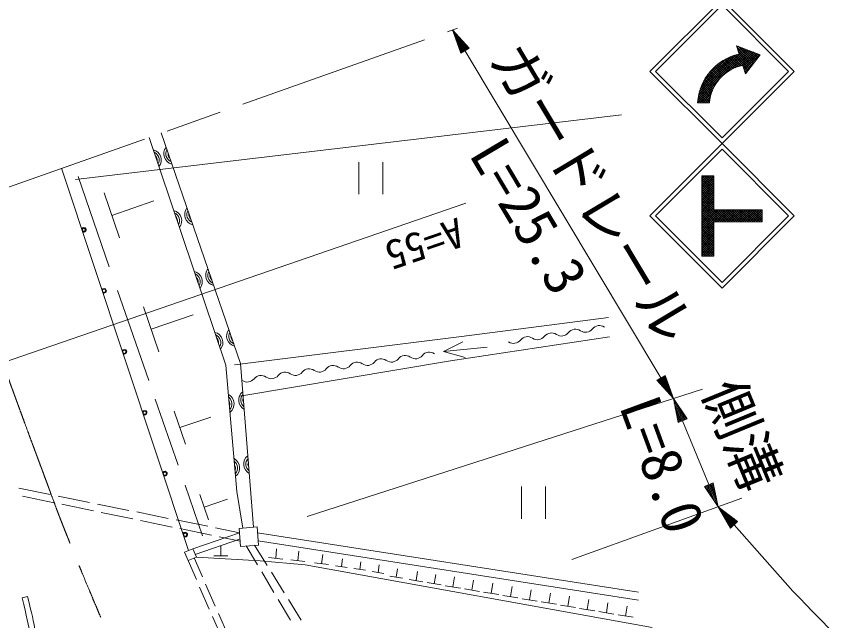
# Model space of a CAD drawing. Units: millimetres, scale not verified. Extents: x 40000 to 680000, y 20000 to 380000.
# Drawn here: x 118898 to 170781, y 310036 to 347629 of the extents above; entities that cross this region are included whole.
import ezdxf
from ezdxf.enums import TextEntityAlignment as Align

# ---------------------------------------------------------------- set-up
doc = ezdxf.new("R2010")
doc.units = ezdxf.units.MM
doc.header["$LTSCALE"] = 1000
doc.linetypes.add('CHAIN', pattern=[18.5, 12, -1.5, 3.5, -1.5])
for name, color, linetype, lineweight in [('M-BGD', 7, 'Continuous', 13), ('M-BMK', 2, 'CHAIN', 13), ('M-BMK-SRVR', 3, 'Continuous', 13), ('M-STR-HTXT', 7, 'Continuous', 13), ('M-STR-STRC', 7, 'Continuous', 13), ('M-STR-STRD', 7, 'Continuous', 13)]:
    doc.layers.add(name, color=color, linetype=linetype, lineweight=lineweight)
doc.styles.add('ＭＳ ゴシック', font='')
doc.styles.get('ＭＳ ゴシック').set_extended_font_data('MS Gothic')

msp = doc.modelspace()

# ---------------------------------------------------------------- linework, layer by layer
at = {"layer": 'M-BGD'}
for p, q in [((140194, 338570), (140194, 336570)), ((141694, 336570), (141694, 338570)), ((129599, 314393), (121690, 338193)), ((124661, 332060), (122728, 337674)), ((125300, 333850), (124334, 336657)), ((124817, 335254), (127438, 336153)), ((127115, 324969), (125182, 330583)), ((127754, 326759), (126788, 329566)), ((127271, 328162), (129892, 329062)), ((146584, 327717), (155728, 328902)), ((132445, 325939), (146584, 327717)), ((145907, 326193), (155792, 327686)), ((145465, 326779), (146662, 327385)), ((148169, 327043), (145465, 326779)), ((145465, 326779), (146802, 326406)), ((132784, 323991), (145907, 326193)), ((128942, 319698), (127526, 323811)), ((129411, 321010), (128702, 323066)), ((129056, 322038), (130977, 322697)), ((120985, 317875), (119025, 318271)), ((130471, 315295), (129386, 318444)), ((132607, 318062), (132964, 315786)), ((150311, 318366), (150311, 316366)), ((151811, 316366), (151811, 318366)), ((121225, 317362), (119267, 317766)), ((123435, 317379), (121475, 317776)), ((130829, 316299), (130287, 317874)), ((130558, 317086), (132028, 317591)), ((123674, 316856), (121715, 317260)), ((125886, 316884), (123926, 317280)), ((126122, 316351), (124164, 316755)), ((128336, 316388), (126376, 316785)), ((128571, 315846), (126612, 316250)), ((130787, 315893), (128826, 316289)), ((131019, 315340), (129060, 315745)), ((132757, 315494), (129868, 314485)), ((132757, 315494), (131277, 315794)), ((133896, 315478), (157591, 311799)), ((132773, 315090), (130007, 314137)), ((132799, 314973), (131509, 315239)), ((133933, 314997), (157591, 311291)), ((131606, 314061), (131607, 314649)), ((133189, 314667), (133890, 313489)), ((133706, 314709), (134489, 313451)), ((135017, 313896), (135075, 314482)), ((129941, 313926), (130456, 312752)), ((130079, 313969), (134054, 313747)), ((132047, 314061), (131165, 314061)), ((135456, 313853), (134578, 313939)), ((136388, 313760), (136460, 314344)), ((137874, 313561), (137946, 314145)), ((129564, 313757), (130082, 312569)), ((134054, 313747), (136848, 313493)), ((136826, 313706), (135950, 313814)), ((136848, 313493), (158438, 309598)), ((138312, 313507), (137436, 313615)), ((139473, 313336), (138749, 313425)), ((139111, 313381), (139171, 313863)), ((140250, 313209), (140327, 313689)), ((141388, 313016), (141465, 313496)), ((134146, 313059), (134912, 311770)), ((134753, 313027), (135546, 311754)), ((140610, 313152), (139889, 313266)), ((141748, 312959), (141027, 313073)), ((142515, 312715), (142600, 313247)), ((143752, 312507), (143843, 313072)), ((144885, 312314), (144977, 312890)), ((142914, 312652), (142116, 312779)), ((144177, 312439), (143328, 312574)), ((145316, 312246), (144453, 312383)), ((146040, 312119), (146140, 312746)), ((147235, 311917), (147335, 312544)), ((148430, 311714), (148530, 312342)), ((130282, 312111), (130882, 310736)), ((130656, 312294), (131259, 310920)), ((146511, 312044), (145569, 312194)), ((147706, 311842), (146764, 311991)), ((149624, 311512), (149725, 312140)), ((150819, 311310), (150920, 311938)), ((135168, 311340), (135935, 310051)), ((135810, 311329), (136603, 310056)), ((148901, 311640), (147959, 311789)), ((150095, 311437), (149153, 311587)), ((151290, 311235), (150348, 311385)), ((152014, 311108), (152115, 311736)), ((153209, 310906), (153310, 311534)), ((154404, 310704), (154505, 311332)), ((152485, 311033), (151543, 311183)), ((153680, 310831), (152738, 310981)), ((155599, 310502), (155699, 311130)), ((156794, 310300), (156894, 310928)), ((131082, 310278), (131682, 308903)), ((131459, 310462), (132062, 309089)), ((154875, 310629), (153933, 310779)), ((156070, 310427), (155128, 310577)), ((157265, 310225), (156323, 310375))]:
    msp.add_line(p, q, dxfattribs=at)
for points in [[(127882, 340387), (132832, 326031), (133638, 315832)], [(132607, 318062), (131923, 325928), (127143, 340110)]]:
    msp.add_lwpolyline(points, dxfattribs=at)
for points in [[(133867, 315850), (132739, 315762), (132827, 314634), (133955, 314722)], [(129564, 313757), (130079, 313969), (129868, 314485), (129352, 314273)]]:
    msp.add_lwpolyline(points, close=True, dxfattribs=at)
for centre in [(123076, 334355), (123076, 334355), (123076, 334355), (123076, 334355), (124337, 330559), (124337, 330559), (124337, 330559), (124337, 330559), (125599, 326763), (125599, 326763), (125599, 326763), (125599, 326763), (126860, 322967), (126860, 322967), (126860, 322967), (126860, 322967), (128122, 319171), (128122, 319171), (128122, 319171), (128122, 319171), (129383, 315375), (129383, 315375), (129383, 315375), (129383, 315375)]:
    msp.add_circle(centre, 100, dxfattribs=at)
for centre, radius, start, end in [((127242, 338707), 654, 321.4029, 75.8448), ((128706, 339084), 654, 141.8028, 256.2446), ((128706, 339084), 523, 151.614, 246.4334), ((127242, 338707), 523, 331.2142, 66.0335), ((127242, 338707), 392, 353.0906, 44.1571), ((128706, 339084), 392, 173.4905, 224.5569), ((130010, 335302), 654, 141.8028, 256.2446), ((128520, 334917), 654, 321.4029, 75.8448), ((128520, 334917), 523, 331.2142, 66.0335), ((128520, 334917), 392, 353.0906, 44.1571), ((130010, 335302), 523, 151.614, 246.4334), ((130010, 335302), 392, 173.4905, 224.5569), ((123076, 334355), 145, 241.9858, 154.7802), ((123076, 334355), 116, 223.5365, 173.2295), ((129797, 331126), 654, 321.4029, 75.8448), ((129797, 331126), 523, 331.2142, 66.0335), ((131314, 331521), 654, 141.8028, 256.2446), ((131314, 331521), 523, 151.614, 246.4334), ((131314, 331521), 392, 173.4905, 224.5569), ((129797, 331126), 392, 353.0906, 44.1571), ((124337, 330559), 145, 241.9858, 154.7802), ((124337, 330559), 116, 223.5365, 173.2295), ((131074, 327336), 654, 321.4029, 75.8448), ((132617, 327739), 654, 141.8028, 256.2446), ((132617, 327739), 523, 151.614, 246.4334), ((152177, 327390), 544, 55.1735, 142.3792), ((152808, 328285), 544, 235.1736, 322.3792), ((153670, 327621), 544, 55.1735, 142.3792), ((154301, 328515), 544, 235.1736, 322.3792), ((155162, 327851), 544, 55.1735, 142.3792), ((131074, 327336), 523, 331.2142, 66.0335), ((131074, 327336), 392, 353.0906, 44.1571), ((132617, 327739), 392, 173.4905, 224.5569), ((149824, 327824), 544, 235.1736, 322.3792), ((150685, 327160), 544, 55.1735, 142.3792), ((151316, 328054), 544, 235.1736, 322.3792), ((125599, 326763), 145, 241.9858, 154.7802), ((125599, 326763), 116, 223.5365, 173.2295), ((143078, 325984), 544, 54.2831, 141.4887), ((143723, 326868), 544, 234.2831, 321.4887), ((144574, 326191), 544, 54.2831, 141.4887), ((138591, 325362), 544, 54.2831, 141.4887), ((139236, 326247), 544, 234.2831, 321.4887), ((140087, 325569), 544, 54.2831, 141.4887), ((140732, 326454), 544, 234.2831, 321.4887), ((141583, 325777), 544, 54.2831, 141.4887), ((142227, 326661), 544, 234.2831, 321.4887), ((135600, 324948), 544, 54.2831, 141.4887), ((136244, 325832), 544, 234.2831, 321.4887), ((137095, 325155), 544, 54.2831, 141.4887), ((137740, 326039), 544, 234.2831, 321.4887), ((133253, 325418), 544, 234.2831, 321.4887), ((134104, 324741), 544, 54.2831, 141.4887), ((134749, 325625), 544, 234.2831, 321.4887), ((131777, 323511), 654, 307.7497, 62.1915), ((131777, 323511), 523, 317.5609, 52.3803), ((133367, 323751), 654, 127.3014, 241.7432), ((133367, 323751), 523, 137.1126, 231.932), ((133367, 323751), 392, 158.9891, 210.0555), ((131777, 323511), 392, 339.4373, 30.5038), ((126860, 322967), 145, 241.9858, 154.7802), ((126860, 322967), 116, 223.5365, 173.2295), ((133683, 319764), 654, 127.3014, 241.7432), ((132124, 319526), 654, 307.7497, 62.1915), ((132124, 319526), 523, 317.5609, 52.3803), ((132124, 319526), 392, 339.4373, 30.5038), ((133683, 319764), 523, 137.1126, 231.932), ((133683, 319764), 392, 158.9891, 210.0555), ((128122, 319171), 145, 241.9858, 154.7802), ((128122, 319171), 116, 223.5365, 173.2295), ((129383, 315375), 145, 241.9858, 154.7802), ((129383, 315375), 116, 223.5365, 173.2295)]:
    msp.add_arc(centre, radius, start, end, dxfattribs=at)
at = {"layer": 'M-BMK'}
msp.add_line((115540, 335999), (146324, 346906), dxfattribs=at)
msp.add_open_spline([(118023, 326078), (119219, 322807), (119518, 321980), (120497, 319360), (121026, 317943), (121298, 317140), (121858, 315736), (122895, 313134), (123506, 311688), (124602, 309110), (125558, 306862), (126092, 305601), (127098, 303375), (127840, 301734), (128274, 300823), (129063, 299204), (129834, 297620), (130259, 296729), (131089, 295175), (132351, 292810), (133005, 291450), (134436, 289184), (135426, 287617), (136072, 286799), (137190, 285321), (137855, 284440), (138247, 283960), (138963, 283121), (139838, 282096), (140336, 281528), (141254, 280542), (142116, 279617), (142607, 279107), (143506, 278217), (144458, 277275), (144996, 276752), (145990, 275853), (146942, 274991), (147464, 274492), (148468, 273691), (150257, 272263), (151292, 271503), (153168, 270191), (154398, 269332), (155067, 268816), (156349, 268036), (159277, 266253), (160948, 265291), (164026, 263783), (167463, 262100), (168751, 261639), (173071, 260020)], degree=3, knots=[0, 0, 0, 0, 1, 1, 1, 2, 2, 2, 3, 3, 3, 4, 4, 4, 5, 5, 5, 6, 6, 6, 7, 7, 7, 8, 8, 8, 9, 9, 9, 10, 10, 10, 11, 11, 11, 12, 12, 12, 13, 13, 13, 14, 14, 14, 15, 15, 15, 16, 16, 16, 17, 17, 17, 17], dxfattribs=at)
at = {"layer": 'M-BMK-SRVR'}
msp.add_line((118023, 326078), (146852, 336007), dxfattribs=at)
at = {"layer": 'M-STR-HTXT'}
for p, q in [((146022, 346807), (146536, 345366)), ((146022, 346807), (147050, 345674)), ((146022, 346807), (146793, 345520)), ((146742, 345489), (146125, 346519)), ((146844, 345551), (146228, 346580)), ((146228, 346230), (146690, 345458)), ((146434, 346354), (146896, 345582)), ((146947, 345612), (146639, 346127)), ((146639, 345427), (146330, 345942)), ((146433, 345654), (146587, 345397)), ((146536, 345366), (147050, 345674)), ((146845, 345901), (146999, 345643)), ((146793, 345520), (158998, 325139)), ((159255, 325293), (158741, 324985)), ((159769, 323852), (158741, 324985)), ((158946, 324758), (158792, 325015)), ((158844, 325046), (159152, 324531)), ((159358, 324305), (158895, 325077)), ((158947, 325108), (159563, 324078)), ((159769, 323852), (158998, 325139)), ((159050, 325170), (159666, 324140)), ((159563, 324428), (159101, 325200)), ((159153, 325231), (159461, 324716)), ((159358, 325005), (159204, 325262)), ((159769, 323852), (159255, 325293)), ((161580, 324435), (136973, 316507)), ((159769, 323852), (160062, 322351)), ((159769, 323852), (160617, 322579)), ((159769, 323852), (160340, 322465)), ((160284, 322442), (159827, 323552)), ((159886, 323251), (160229, 322419)), ((160395, 322488), (159938, 323597)), ((160108, 323343), (160451, 322510)), ((160173, 322396), (159945, 322951)), ((160506, 322533), (160278, 323088)), ((160448, 322834), (160562, 322556)), ((160004, 322651), (160118, 322373)), ((160062, 322351), (160617, 322579)), ((160340, 322465), (161975, 318493)), ((162253, 318607), (161698, 318378)), ((162312, 318306), (162197, 318584)), ((162547, 317105), (162253, 318607)), ((162547, 317105), (161698, 318378)), ((161868, 318124), (161754, 318401)), ((161809, 318424), (162038, 317869)), ((162207, 317615), (161865, 318447)), ((161920, 318470), (162377, 317360)), ((162547, 317105), (161975, 318493)), ((162031, 318515), (162488, 317406)), ((162429, 317706), (162086, 318538)), ((162142, 318561), (162370, 318006)), ((164026, 317640), (153449, 313818)), ((162547, 317105), (163318, 315785)), ((162547, 317105), (163767, 316183)), ((162547, 317105), (163543, 315984)), ((163498, 315944), (162701, 316841)), ((163588, 316024), (162791, 316921)), ((162855, 316577), (163453, 315904)), ((163035, 316737), (163632, 316064)), ((163677, 316103), (163279, 316552)), ((163408, 315864), (163010, 316313)), ((163164, 316049), (163363, 315825)), ((163318, 315785), (163767, 316183)), ((163523, 316368), (163722, 316143)), ((163543, 315984), (167209, 311855))]:
    msp.add_line(p, q, dxfattribs=at)
msp.add_open_spline([(193557, 295257), (189634, 296620), (188426, 297026), (185302, 298535), (182383, 299945), (180791, 300846), (178075, 302615), (175813, 304089), (174600, 305010), (172534, 306748), (170328, 308602), (169611, 309362), (167209, 311855)], degree=3, knots=[0, 0, 0, 0, 1, 1, 1, 2, 2, 2, 3, 3, 3, 4, 4, 4, 4], dxfattribs=at)
at = {"layer": 'M-STR-STRC'}
for p, q in [((158295, 344222), (162795, 348722)), ((167295, 344222), (162795, 348722)), ((158648, 344222), (162795, 348369)), ((166942, 344222), (162795, 348369)), ((161307, 342564), (164324, 345581)), ((161339, 342737), (164222, 345620)), ((163867, 345300), (163702, 345820)), ((163702, 345820), (165171, 345255)), ((163705, 345810), (163711, 345816)), ((163739, 345702), (163813, 345777)), ((164741, 344696), (163741, 345696)), ((163773, 345595), (163915, 345738)), ((164802, 344776), (163794, 345784)), ((163807, 345488), (164018, 345698)), ((163842, 345381), (164120, 345659)), ((164864, 344856), (164024, 345696)), ((164925, 344936), (164253, 345608)), ((161383, 342923), (163726, 345265)), ((161445, 343126), (163522, 345203)), ((161533, 343355), (163293, 345115)), ((162791, 343906), (164426, 345541)), ((163689, 344475), (163126, 345039)), ((163794, 344512), (163222, 345084)), ((163902, 344545), (163320, 345127)), ((163341, 344315), (164529, 345502)), ((164015, 344573), (163421, 345167)), ((164433, 344297), (163526, 345204)), ((163614, 344446), (164631, 345463)), ((164495, 344376), (163633, 345238)), ((164556, 344456), (163743, 345270)), ((164679, 344616), (163807, 345488)), ((163834, 344525), (164733, 345424)), ((164618, 344536), (163856, 345298)), ((164027, 344576), (164835, 345385)), ((164115, 344523), (164937, 345345)), ((164150, 344416), (165040, 345306)), ((164184, 344309), (165142, 345267)), ((165171, 345255), (164260, 344071)), ((164987, 345016), (164483, 345520)), ((165048, 345096), (164712, 345432)), ((165110, 345175), (164942, 345344)), ((165171, 345255), (165171, 345255)), ((161663, 343627), (163021, 344985)), ((161900, 344005), (162643, 344748)), ((162892, 343999), (162367, 344524)), ((162969, 344064), (162442, 344590)), ((163048, 344126), (162520, 344654)), ((163131, 344185), (162600, 344716)), ((163216, 344241), (162682, 344775)), ((163304, 344294), (162766, 344833)), ((163396, 344344), (162852, 344888)), ((163490, 344391), (162941, 344940)), ((163588, 344435), (163032, 344991)), ((164260, 344071), (164094, 344590)), ((164218, 344202), (164836, 344820)), ((158295, 344222), (162795, 339721)), ((158648, 344222), (162795, 340075)), ((162432, 343470), (161899, 344003)), ((162489, 343554), (161959, 344084)), ((162549, 343635), (162022, 344163)), ((162612, 343713), (162086, 344239)), ((162678, 343789), (162153, 344314)), ((162747, 343862), (162222, 344386)), ((162818, 343932), (162294, 344456)), ((162795, 340075), (166942, 344222)), ((162795, 339722), (167295, 344222)), ((164372, 344217), (164139, 344449)), ((164310, 344137), (164205, 344242)), ((164252, 344095), (164363, 344205)), ((161286, 342401), (162740, 343855)), ((162190, 343004), (161630, 343564)), ((162232, 343104), (161679, 343656)), ((162277, 343200), (161731, 343746)), ((162326, 343293), (161784, 343834)), ((162377, 343383), (161840, 343920)), ((161295, 342269), (162333, 343307)), ((162023, 342322), (161392, 342954)), ((162039, 342448), (161425, 343063)), ((161436, 342268), (162203, 343035)), ((162061, 342568), (161460, 343168)), ((162087, 342683), (161499, 343271)), ((162117, 342794), (161540, 343371)), ((162152, 342901), (161584, 343469)), ((161512, 342268), (161296, 342484)), ((161654, 342268), (161314, 342607)), ((161795, 342268), (161337, 342726)), ((161937, 342267), (161363, 342842)), ((161577, 342268), (162124, 342814)), ((161718, 342268), (162072, 342622)), ((161860, 342268), (162039, 342447)), ((161275, 342269), (162018, 342267)), ((161370, 342268), (161282, 342357)), ((162001, 342267), (162020, 342286)), ((122551, 337489), (156546, 341507)), ((158295, 335221), (162796, 339721)), ((158649, 335221), (162796, 339368)), ((167296, 335221), (162796, 339721)), ((166942, 335221), (162796, 339368)), ((161546, 332721), (161546, 337721)), ((161546, 337721), (162296, 337721)), ((161546, 337688), (161579, 337721)), ((161546, 337546), (161721, 337721)), ((161546, 337405), (161862, 337721)), ((161546, 337263), (162004, 337721)), ((161546, 337122), (162145, 337721)), ((161546, 336981), (162286, 337721)), ((162296, 336849), (161546, 337599)), ((161546, 336839), (162296, 337589)), ((162296, 336708), (161546, 337458)), ((161546, 336698), (162296, 337448)), ((162296, 336566), (161546, 337316)), ((161546, 336556), (162296, 337306)), ((162296, 336990), (161566, 337721)), ((162296, 337132), (161707, 337721)), ((162296, 337273), (161849, 337721)), ((162296, 337415), (161990, 337721)), ((162296, 337556), (162132, 337721)), ((162296, 337698), (162273, 337721)), ((162296, 335596), (162296, 337721)), ((162296, 336425), (161546, 337175)), ((161546, 336415), (162296, 337165)), ((162296, 336283), (161546, 337033)), ((161546, 336273), (162296, 337023)), ((162296, 336142), (161546, 336892)), ((161546, 336132), (162296, 336882)), ((162296, 336000), (161546, 336750)), ((161546, 335991), (162296, 336741)), ((162296, 335859), (161546, 336609)), ((161546, 335849), (162296, 336599)), ((162296, 335718), (161546, 336468)), ((161546, 335708), (162296, 336458)), ((163027, 334846), (161546, 336326)), ((161546, 335566), (162296, 336316)), ((162885, 334846), (161546, 336185)), ((161546, 335425), (162296, 336175)), ((162744, 334846), (161546, 336043)), ((161546, 335283), (162296, 336033)), ((162602, 334846), (161546, 335902)), ((161546, 335142), (162296, 335892)), ((162461, 334846), (161546, 335761)), ((161546, 335001), (162296, 335751)), ((162795, 330721), (158295, 335221)), ((162795, 331074), (158649, 335221)), ((162320, 334846), (161546, 335619)), ((161546, 334859), (162296, 335609)), ((161546, 334718), (162424, 335596)), ((161546, 334576), (162566, 335596)), ((161546, 334435), (162707, 335596)), ((161546, 334294), (162848, 335596)), ((161546, 334152), (162990, 335596)), ((162296, 334728), (161546, 335478)), ((162296, 334586), (161546, 335336)), ((162296, 334445), (161546, 335195)), ((162296, 335596), (165296, 335596)), ((162381, 334846), (163131, 335596)), ((163168, 334846), (162418, 335596)), ((162523, 334846), (163273, 335596)), ((163310, 334846), (162560, 335596)), ((162664, 334846), (163414, 335596)), ((163451, 334846), (162701, 335596)), ((166942, 335221), (162795, 331074)), ((167296, 335221), (162796, 330721)), ((162805, 334846), (163555, 335596)), ((163592, 334846), (162842, 335596)), ((162947, 334846), (163697, 335596)), ((163734, 334846), (162984, 335596)), ((163088, 334846), (163838, 335596)), ((163875, 334846), (163125, 335596)), ((163230, 334846), (163980, 335596)), ((164017, 334846), (163267, 335596)), ((163371, 334846), (164121, 335596)), ((164158, 334846), (163408, 335596)), ((163513, 334846), (164263, 335596)), ((164299, 334846), (163549, 335596)), ((163654, 334846), (164404, 335596)), ((164441, 334846), (163691, 335596)), ((163795, 334846), (164545, 335596)), ((164582, 334846), (163832, 335596)), ((163937, 334846), (164687, 335596)), ((164724, 334846), (163974, 335596)), ((164078, 334846), (164828, 335596)), ((164865, 334846), (164115, 335596)), ((164220, 334846), (164970, 335596)), ((165007, 334846), (164257, 335596)), ((164361, 334846), (165111, 335596)), ((165148, 334846), (164398, 335596)), ((164503, 334846), (165253, 335596)), ((165289, 334846), (164539, 335596)), ((164644, 334846), (165296, 335498)), ((165296, 334980), (164681, 335596)), ((164785, 334846), (165296, 335357)), ((165296, 335122), (164822, 335596)), ((164927, 334846), (165296, 335215)), ((165296, 335263), (164964, 335596)), ((165296, 335405), (165105, 335596)), ((165296, 335546), (165247, 335596)), ((165296, 334846), (165296, 335596)), ((162296, 334303), (161546, 335053)), ((162296, 334162), (161546, 334912)), ((162296, 334021), (161546, 334771)), ((161546, 334011), (162296, 334761)), ((162296, 334846), (165296, 334846)), ((162296, 332721), (162296, 334846)), ((165068, 334846), (165296, 335074)), ((165210, 334846), (165296, 334932)), ((162296, 333879), (161546, 334629)), ((161546, 333869), (162296, 334619)), ((162296, 333738), (161546, 334488)), ((161546, 333728), (162296, 334478)), ((162296, 333596), (161546, 334346)), ((161546, 333586), (162296, 334336)), ((162296, 333455), (161546, 334205)), ((161546, 333445), (162296, 334195)), ((162296, 333313), (161546, 334063)), ((161546, 333304), (162296, 334054)), ((162296, 333172), (161546, 333922)), ((161546, 333162), (162296, 333912)), ((162296, 333031), (161546, 333781)), ((161546, 333021), (162296, 333771)), ((162296, 332889), (161546, 333639)), ((161546, 332879), (162296, 333629)), ((162296, 332748), (161546, 333498)), ((161546, 332738), (162296, 333488)), ((162182, 332721), (161546, 333356)), ((162040, 332721), (161546, 333215)), ((161670, 332721), (162296, 333346)), ((161812, 332721), (162296, 333205)), ((161899, 332721), (161546, 333074)), ((161758, 332721), (161546, 332932)), ((161616, 332721), (161546, 332791)), ((161546, 332721), (162296, 332721)), ((161953, 332721), (162296, 333064)), ((162095, 332721), (162296, 332922)), ((162236, 332721), (162296, 332781))]:
    msp.add_line(p, q, dxfattribs=at)
for radius, start, end in [(3327, 102.6281, 176.2968), (2586, 101.1656, 175.26)]:
    msp.add_arc((164595, 342054), radius, start, end, dxfattribs=at)
at = {"layer": 'M-STR-STRD'}
msp.add_line((119569, 311514), (119237, 311436), dxfattribs=at)
for points in [[(119766, 300816), (119980, 302118), (120051, 302516), (120103, 303617), (120151, 304621), (120129, 305188), (120066, 306191), (120000, 307237), (119941, 307824), (119776, 308859), (119615, 309875), (119530, 310226), (119237, 311436)], [(120213, 300759), (120385, 301913), (120432, 302258), (120486, 303226), (120547, 304294), (120536, 304898), (120467, 305966), (120385, 307218), (120314, 307921), (120091, 309155), (119924, 310084), (119852, 310408), (119569, 311514)]]:
    msp.add_open_spline(points, degree=3, knots=[0, 0, 0, 0, 1, 1, 1, 2, 2, 2, 3, 3, 3, 4, 4, 4, 4], dxfattribs=at)

# ---------------------------------------------------------------- texts
at = {"layer": 'M-BMK-SRVR', "style": 'ＭＳ ゴシック'}
msp.add_text('A=55', height=1833, rotation=199.006, dxfattribs=at).set_placement((146652, 334273), align=Align.MIDDLE_LEFT)
at = {"layer": 'M-STR-HTXT', "style": 'ＭＳ ゴシック'}
for s, rotation, p in [('ガードレール', 300.915, (147595, 344626)), ('L=25.3', 300.741, (146333, 338680)), ('側溝', 292.38, (160833, 324051)), ('L=8.0', 290.188, (155650, 323125))]:
    msp.add_text(s, height=2566, rotation=rotation, dxfattribs=at).set_placement(p, align=Align.BOTTOM_LEFT)

doc.saveas('drawing.dxf')
